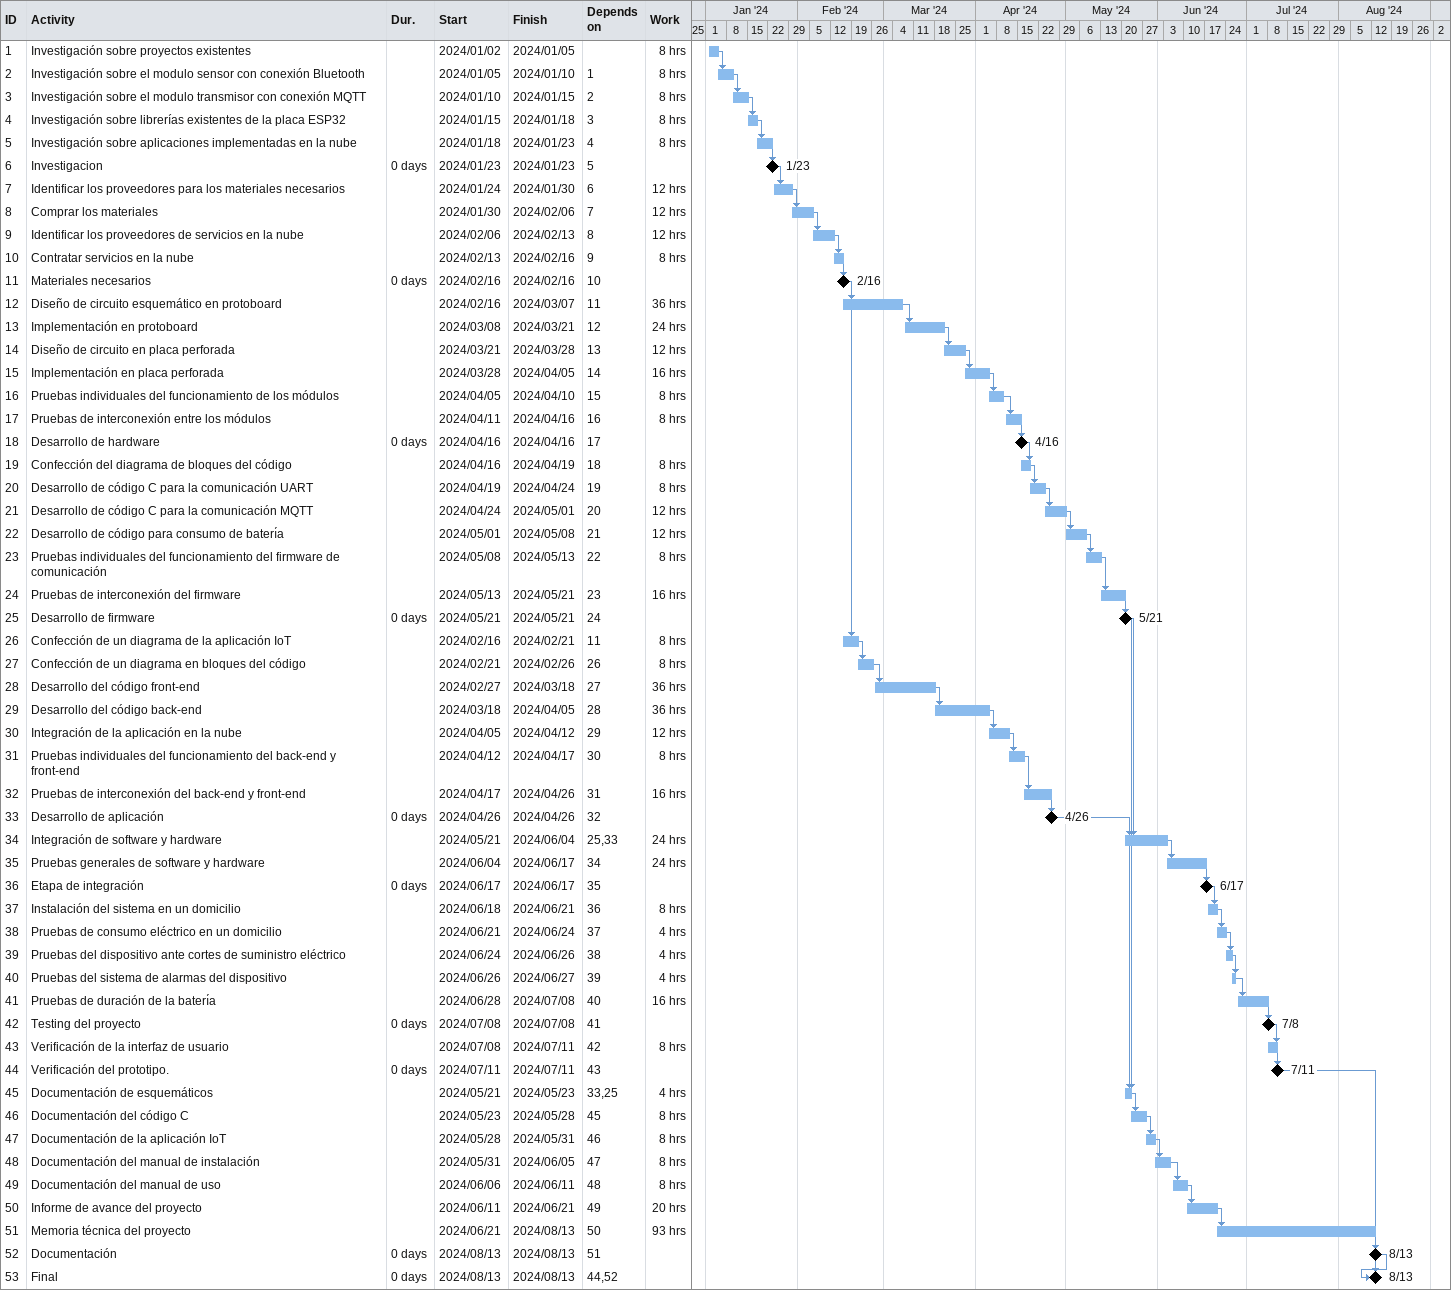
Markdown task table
| ID | Task | Duration | Start | Finish | Predecessors | Work (h) |
|---|---|---|---|---|---|---|
| 1 | Investigación sobre proyectos existentes |  | 2024-01-02 | 2024-01-05 |  | 8 |
| 2 | Investigación sobre el modulo sensor con conexión Bluetooth |  | 2024-01-05 | 2024-01-10 | 1 | 8 |
| 3 | Investigación sobre el modulo transmisor con conexión MQTT |  | 2024-01-10 | 2024-01-15 | 2 | 8 |
| 4 | Investigación sobre librerías existentes de la placa ESP32 |  | 2024-01-15 | 2024-01-18 | 3 | 8 |
| 5 | Investigación sobre aplicaciones implementadas en la nube |  | 2024-01-18 | 2024-01-23 | 4 | 8 |
| 6 | Investigacion | 0d | 2024-01-23 | 2024-01-23 | 5 |  |
| 7 | Identificar los proveedores para los materiales necesarios |  | 2024-01-24 | 2024-01-30 | 6 | 12 |
| 8 | Comprar los materiales |  | 2024-01-30 | 2024-02-06 | 7 | 12 |
| 9 | Identificar los proveedores de servicios en la nube |  | 2024-02-06 | 2024-02-13 | 8 | 12 |
| 10 | Contratar servicios en la nube |  | 2024-02-13 | 2024-02-16 | 9 | 8 |
| 11 | Materiales necesarios | 0d | 2024-02-16 | 2024-02-16 | 10 |  |
| 12 | Diseño de circuito esquemático en protoboard |  | 2024-02-16 | 2024-03-07 | 11 | 36 |
| 13 | Implementación en protoboard |  | 2024-03-08 | 2024-03-21 | 12 | 24 |
| 14 | Diseño de circuito en placa perforada |  | 2024-03-21 | 2024-03-28 | 13 | 12 |
| 15 | Implementación en placa perforada |  | 2024-03-28 | 2024-04-05 | 14 | 16 |
| 16 | Pruebas individuales del funcionamiento de los módulos |  | 2024-04-05 | 2024-04-10 | 15 | 8 |
| 17 | Pruebas de interconexión entre los módulos |  | 2024-04-11 | 2024-04-16 | 16 | 8 |
| 18 | Desarrollo de hardware | 0d | 2024-04-16 | 2024-04-16 | 17 |  |
| 19 | Confección del diagrama de bloques del código |  | 2024-04-16 | 2024-04-19 | 18 | 8 |
| 20 | Desarrollo de código C para la comunicación UART |  | 2024-04-19 | 2024-04-24 | 19 | 8 |
| 21 | Desarrollo de código C para la comunicación MQTT |  | 2024-04-24 | 2024-05-01 | 20 | 12 |
| 22 | Desarrollo de código para consumo de baterı́a |  | 2024-05-01 | 2024-05-08 | 21 | 12 |
| 23 | Pruebas individuales del funcionamiento del firmware de comunicación |  | 2024-05-08 | 2024-05-13 | 22 | 8 |
| 24 | Pruebas de interconexión del firmware |  | 2024-05-13 | 2024-05-21 | 23 | 16 |
| 25 | Desarrollo de firmware | 0d | 2024-05-21 | 2024-05-21 | 24 |  |
| 26 | Confección de un diagrama de la aplicación IoT |  | 2024-02-16 | 2024-02-21 | 11 | 8 |
| 27 | Confección de un diagrama en bloques del código |  | 2024-02-21 | 2024-02-26 | 26 | 8 |
| 28 | Desarrollo del código front-end |  | 2024-02-27 | 2024-03-18 | 27 | 36 |
| 29 | Desarrollo del código back-end |  | 2024-03-18 | 2024-04-05 | 28 | 36 |
| 30 | Integración de la aplicación en la nube |  | 2024-04-05 | 2024-04-12 | 29 | 12 |
| 31 | Pruebas individuales del funcionamiento del back-end y front-end |  | 2024-04-12 | 2024-04-17 | 30 | 8 |
| 32 | Pruebas de interconexión del back-end y front-end |  | 2024-04-17 | 2024-04-26 | 31 | 16 |
| 33 | Desarrollo de aplicación | 0d | 2024-04-26 | 2024-04-26 | 32 |  |
| 34 | Integración de software y hardware |  | 2024-05-21 | 2024-06-04 | 25, 33 | 24 |
| 35 | Pruebas generales de software y hardware |  | 2024-06-04 | 2024-06-17 | 34 | 24 |
| 36 | Etapa de integración | 0d | 2024-06-17 | 2024-06-17 | 35 |  |
| 37 | Instalación del sistema en un domicilio |  | 2024-06-18 | 2024-06-21 | 36 | 8 |
| 38 | Pruebas de consumo eléctrico en un domicilio |  | 2024-06-21 | 2024-06-24 | 37 | 4 |
| 39 | Pruebas del dispositivo ante cortes de suministro eléctrico |  | 2024-06-24 | 2024-06-26 | 38 | 4 |
| 40 | Pruebas del sistema de alarmas del dispositivo |  | 2024-06-26 | 2024-06-27 | 39 | 4 |
| 41 | Pruebas de duración de la baterı́a |  | 2024-06-28 | 2024-07-08 | 40 | 16 |
| 42 | Testing del proyecto | 0d | 2024-07-08 | 2024-07-08 | 41 |  |
| 43 | Verificación de la interfaz de usuario |  | 2024-07-08 | 2024-07-11 | 42 | 8 |
| 44 | Verificación del prototipo. | 0d | 2024-07-11 | 2024-07-11 | 43 |  |
| 45 | Documentación de esquemáticos |  | 2024-05-21 | 2024-05-23 | 33, 25 | 4 |
| 46 | Documentación del código C |  | 2024-05-23 | 2024-05-28 | 45 | 8 |
| 47 | Documentación de la aplicación IoT |  | 2024-05-28 | 2024-05-31 | 46 | 8 |
| 48 | Documentación del manual de instalación |  | 2024-05-31 | 2024-06-05 | 47 | 8 |
| 49 | Documentación del manual de uso |  | 2024-06-06 | 2024-06-11 | 48 | 8 |
| 50 | Informe de avance del proyecto |  | 2024-06-11 | 2024-06-21 | 49 | 20 |
| 51 | Memoria técnica del proyecto |  | 2024-06-21 | 2024-08-13 | 50 | 93 |
| 52 | Documentación | 0d | 2024-08-13 | 2024-08-13 | 51 |  |
| 53 | Final | 0d | 2024-08-13 | 2024-08-13 | 44, 52 |  |
